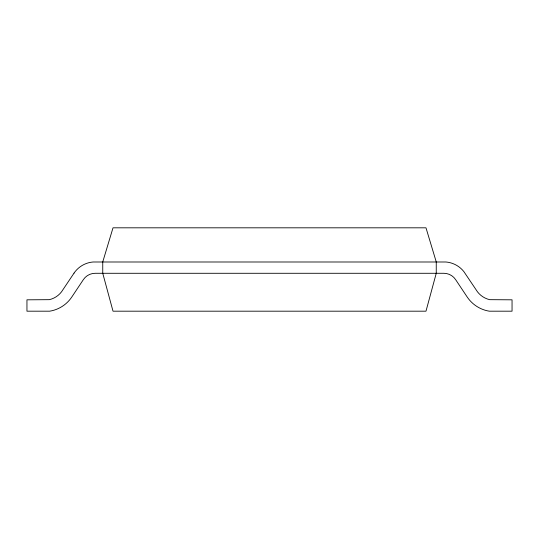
<?xml version="1.0" encoding="UTF-8"?>
<svg xmlns="http://www.w3.org/2000/svg" width="539" height="539" viewBox="0 0 539 539"><rect width="100%" height="100%" fill="white"/><g stroke="black" fill="none" stroke-linecap="round" stroke-linejoin="round"><path stroke-width="0.81" d="M436.253 273.286L425.985 311.185L113.015 311.185L102.747 273.286L102.747 261.92L113.015 227.815L425.985 227.815L436.253 261.92L436.253 273.286M74.052 273.105L61.507 291.848A21.479 21.479 0 0 1 49.332 299.671L26.95 299.819L26.95 311.185L49.689 311.185A32.859 32.859 0 0 0 71.835 296.955L83.39 279.6A14.149 14.149 0 0 1 95.167 273.293L443.833 273.286A14.149 14.149 0 0 1 455.61 279.6L467.165 296.955A32.859 32.859 0 0 0 489.311 311.185L512.05 311.185L512.05 299.819L489.668 299.671A21.479 21.479 0 0 1 477.493 291.848L463.857 271.602A25.528 25.528 0 0 0 445.921 261.994L93.079 261.994A25.528 25.528 0 0 0 75.143 271.602L74.052 273.105"/></g></svg>
